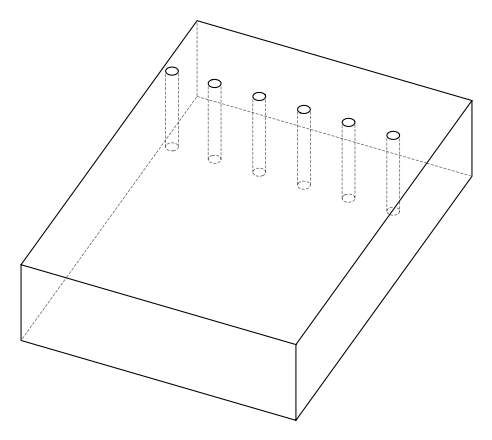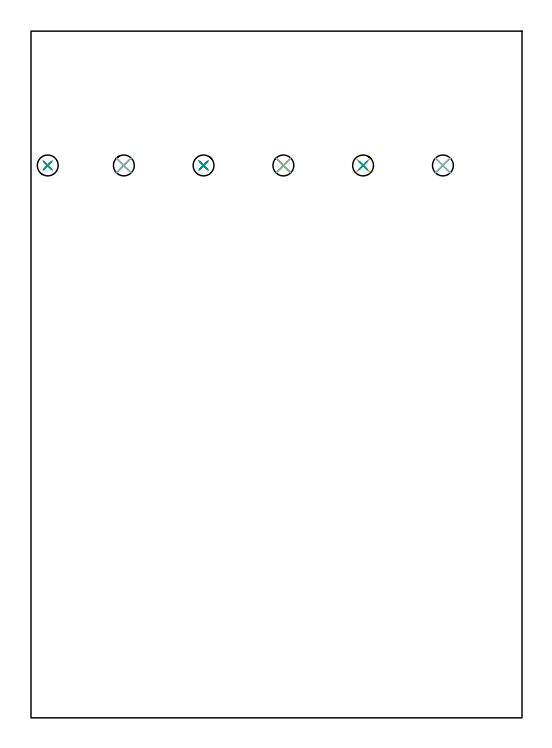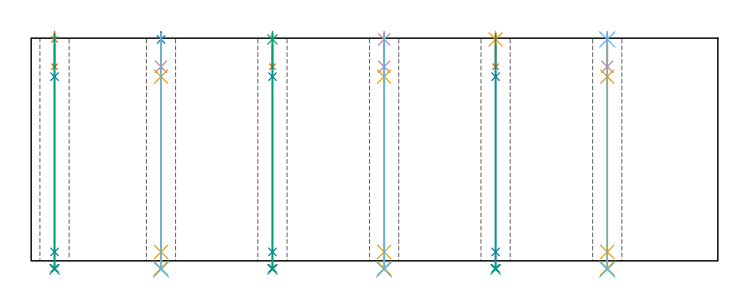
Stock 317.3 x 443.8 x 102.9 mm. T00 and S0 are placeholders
(PLAN: 24 operations, 18 tool changes, 6.2 min)
(1 SPOT_DRILL | STEP1HOLE | NXT0321_9005460120000 | 0.03 min | 2 mm3)
(2 SPOT_DRILL_1 | STEP1HOLE_1 | NXT0321_9005460120000 | 0.03 min | 4 mm3)
(3 SPOT_DRILL_2 | STEP1HOLE_2 | NXT0321_9005460120000 | 0.03 min | 1 mm3)
(4 SPOT_DRILL_3 | STEP1HOLE_3 | NXT0321_9005460120000 | 0.03 min | 5 mm3)
(5 SPOT_DRILL_4 | STEP1HOLE_4 | NXT0321_9005460120000 | 0.03 min | 1 mm3)
(6 SPOT_DRILL_5 | STEP1HOLE_5 | NXT0321_9005460120000 | 0.03 min | 2 mm3)
(7 DRILL_BLIND_HOLE_INTO_CENTER | STEP1HOLE | NXT0301_059 | 0.06 min | 734 mm3)
(8 GUN_DRILL_THROUGH_HOLE | STEP1HOLE | UGT0307_005 | 0.5 min | 4864 mm3)
(9 DRILL_TO_ENLARGE_THROUGH_HOLE | STEP1HOLE | NXT0301_102 | 0.44 min | 9082 mm3)
(10 DRILL_BLIND_HOLE_INTO_CENTER_1 | STEP1HOLE_1 | NXT0301_059 | 0.06 min | 729 mm3)
(11 GUN_DRILL_THROUGH_HOLE_1 | STEP1HOLE_1 | UGT0307_005 | 0.5 min | 4869 mm3)
(12 DRILL_TO_ENLARGE_THROUGH_HOLE_1 | STEP1HOLE_1 | NXT0301_102 | 0.44 min | 9079 mm3)
(13 DRILL_BLIND_HOLE_INTO_CENTER_2 | STEP1HOLE_2 | NXT0301_059 | 0.06 min | 732 mm3)
(14 GUN_DRILL_THROUGH_HOLE_2 | STEP1HOLE_2 | UGT0307_005 | 0.5 min | 4867 mm3)
(15 DRILL_TO_ENLARGE_THROUGH_HOLE_2 | STEP1HOLE_2 | NXT0301_102 | 0.44 min | 9078 mm3)
(16 DRILL_BLIND_HOLE_INTO_CENTER_3 | STEP1HOLE_3 | NXT0301_059 | 0.06 min | 729 mm3)
(17 GUN_DRILL_THROUGH_HOLE_3 | STEP1HOLE_3 | UGT0307_005 | 0.5 min | 4867 mm3)
(18 DRILL_TO_ENLARGE_THROUGH_HOLE_3 | STEP1HOLE_3 | NXT0301_102 | 0.44 min | 9080 mm3)
(19 DRILL_BLIND_HOLE_INTO_CENTER_4 | STEP1HOLE_4 | NXT0301_059 | 0.06 min | 731 mm3)
(20 GUN_DRILL_THROUGH_HOLE_4 | STEP1HOLE_4 | UGT0307_005 | 0.5 min | 4867 mm3)
(21 DRILL_TO_ENLARGE_THROUGH_HOLE_4 | STEP1HOLE_4 | NXT0301_102 | 0.44 min | 9082 mm3)
(22 DRILL_BLIND_HOLE_INTO_CENTER_5 | STEP1HOLE_5 | NXT0301_059 | 0.06 min | 728 mm3)
(23 GUN_DRILL_THROUGH_HOLE_5 | STEP1HOLE_5 | UGT0307_005 | 0.5 min | 4869 mm3)
(24 DRILL_TO_ENLARGE_THROUGH_HOLE_5 | STEP1HOLE_5 | NXT0301_102 | 0.44 min | 9077 mm3)
(TOOL NXT0321_9005460120000 | NC Spot Drill, 142deg, 12mm, Carbide, Uncoated | D12 PA142 FL30 Z2)
(TOOL NXT0301_059 | Carbide Drill 8.8mm [860.1-0880-026A1-MM 2214] | D8.8 PA140 FL47 Z2)
(TOOL UGT0307_005 | Gun Drill 8.3 mm | D8.3 PA130 FL24 Z1)
(TOOL NXT0301_102 | Carbide Drill 13.5mm [860.1-1350-108A1-MM 2214] | D13.5 PA140 FL123 Z2)
(OP 1 SPOT_DRILL)
G17 G21 G94 G90
T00 M6
G54
G17 G0 G90 X10.8 Y357. S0 M3
G43 Z112.9 H0
G94 G81 G98 Z102.319 F250. R105.9
G80
M5
M2
(OP 2 SPOT_DRILL_1)
G17 G21 G94 G90
T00 M6
G54
G17 G0 G90 X60. Y357. S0 M3
G43 Z112.9 H0
G94 G81 G98 Z102.319 F250. R105.9
G80
M5
M2
(OP 3 SPOT_DRILL_2)
G17 G21 G94 G90
T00 M6
G54
G17 G0 G90 X111.5 Y357. S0 M3
G43 Z112.9 H0
G94 G81 G98 Z102.319 F250. R105.9
G80
M5
M2
(OP 4 SPOT_DRILL_3)
G17 G21 G94 G90
T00 M6
G54
G17 G0 G90 X163.1 Y357. S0 M3
G43 Z112.9 H0
G94 G81 G98 Z102.319 F250. R105.9
G80
M5
M2
(OP 5 SPOT_DRILL_4)
G17 G21 G94 G90
T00 M6
G54
G17 G0 G90 X214.6 Y357. S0 M3
G43 Z112.9 H0
G94 G81 G98 Z102.319 F250. R105.9
G80
M5
M2
(OP 6 SPOT_DRILL_5)
G17 G21 G94 G90
T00 M6
G54
G17 G0 G90 X266.2 Y357. S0 M3
G43 Z112.9 H0
G94 G81 G98 Z102.319 F250. R105.9
G80
M5
M2
(OP 7 DRILL_BLIND_HOLE_INTO_CENTER)
G17 G21 G94 G90
T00 M6
G54
G17 G0 G90 X10.8 Y357. S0 M3
G43 Z112.9 H1
G94 G81 G98 Z89.7 F250. R104.9
G80
M5
M2
(OP 8 GUN_DRILL_THROUGH_HOLE)
G17 G21 G94 G90
T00 M6
G54
G17 G0 G90 X10.8 Y357. M8
G43 Z112.9 H0
Z99.817
S716 M3
G94 G1 Z85.125 F125. M26
G4 X.084
Z4.15 F250.
G4 X.084
Z-3.435 F125.
G4 X.084
M5
M9
G0 Z99.817
Z112.9
M2
(OP 9 DRILL_TO_ENLARGE_THROUGH_HOLE)
G17 G21 G94 G90
T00 M6
G54
G17 G0 G90 X10.8 Y357. S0 M3
G43 Z112.9 H1
G94 G73 G98 Z-3.957 F250. Q13.357 R104.9
G80
M5
M2
(OP 10 DRILL_BLIND_HOLE_INTO_CENTER_1)
G17 G21 G94 G90
T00 M6
G54
G17 G0 G90 X60. Y357. S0 M3
G43 Z112.9 H1
G94 G81 G98 Z89.7 F250. R104.9
G80
M5
M2
(OP 11 GUN_DRILL_THROUGH_HOLE_1)
G17 G21 G94 G90
T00 M6
G54
G17 G0 G90 X60. Y357. M8
G43 Z112.9 H0
Z99.817
S716 M3
G94 G1 Z85.125 F125. M26
G4 X.084
Z4.15 F250.
G4 X.084
Z-3.435 F125.
G4 X.084
M5
M9
G0 Z99.817
Z112.9
M2
(OP 12 DRILL_TO_ENLARGE_THROUGH_HOLE_1)
G17 G21 G94 G90
T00 M6
G54
G17 G0 G90 X60. Y357. S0 M3
G43 Z112.9 H1
G94 G73 G98 Z-3.957 F250. Q13.357 R104.9
G80
M5
M2
(OP 13 DRILL_BLIND_HOLE_INTO_CENTER_2)
G17 G21 G94 G90
T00 M6
G54
G17 G0 G90 X111.5 Y357. S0 M3
G43 Z112.9 H1
G94 G81 G98 Z89.7 F250. R104.9
G80
M5
M2
(OP 14 GUN_DRILL_THROUGH_HOLE_2)
G17 G21 G94 G90
T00 M6
G54
G17 G0 G90 X111.5 Y357. M8
G43 Z112.9 H0
Z99.817
S716 M3
G94 G1 Z85.125 F125. M26
G4 X.084
Z4.15 F250.
G4 X.084
Z-3.435 F125.
G4 X.084
M5
M9
G0 Z99.817
Z112.9
M2
(OP 15 DRILL_TO_ENLARGE_THROUGH_HOLE_2)
G17 G21 G94 G90
T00 M6
G54
G17 G0 G90 X111.5 Y357. S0 M3
G43 Z112.9 H1
G94 G73 G98 Z-3.957 F250. Q13.357 R104.9
G80
M5
M2
(OP 16 DRILL_BLIND_HOLE_INTO_CENTER_3)
G17 G21 G94 G90
T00 M6
G54
G17 G0 G90 X163.1 Y357. S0 M3
G43 Z112.9 H1
G94 G81 G98 Z89.7 F250. R104.9
G80
M5
M2
(OP 17 GUN_DRILL_THROUGH_HOLE_3)
G17 G21 G94 G90
T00 M6
G54
G17 G0 G90 X163.1 Y357. M8
G43 Z112.9 H0
Z99.817
S716 M3
G94 G1 Z85.125 F125. M26
G4 X.084
Z4.15 F250.
G4 X.084
Z-3.435 F125.
G4 X.084
M5
M9
G0 Z99.817
Z112.9
M2
(OP 18 DRILL_TO_ENLARGE_THROUGH_HOLE_3)
G17 G21 G94 G90
T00 M6
G54
G17 G0 G90 X163.1 Y357. S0 M3
G43 Z112.9 H1
G94 G73 G98 Z-3.957 F250. Q13.357 R104.9
G80
M5
M2
(OP 19 DRILL_BLIND_HOLE_INTO_CENTER_4)
G17 G21 G94 G90
T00 M6
G54
G17 G0 G90 X214.6 Y357. S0 M3
G43 Z112.9 H1
G94 G81 G98 Z89.7 F250. R104.9
G80
M5
M2
(OP 20 GUN_DRILL_THROUGH_HOLE_4)
G17 G21 G94 G90
T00 M6
G54
G17 G0 G90 X214.6 Y357. M8
G43 Z112.9 H0
Z99.817
S716 M3
G94 G1 Z85.125 F125. M26
G4 X.084
Z4.15 F250.
G4 X.084
Z-3.435 F125.
G4 X.084
M5
M9
G0 Z99.817
Z112.9
M2
(OP 21 DRILL_TO_ENLARGE_THROUGH_HOLE_4)
G17 G21 G94 G90
T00 M6
G54
G17 G0 G90 X214.6 Y357. S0 M3
G43 Z112.9 H1
G94 G73 G98 Z-3.957 F250. Q13.357 R104.9
G80
M5
M2
(OP 22 DRILL_BLIND_HOLE_INTO_CENTER_5)
G17 G21 G94 G90
T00 M6
G54
G17 G0 G90 X266.2 Y357. S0 M3
G43 Z112.9 H1
G94 G81 G98 Z89.7 F250. R104.9
G80
M5
M2
(OP 23 GUN_DRILL_THROUGH_HOLE_5)
G17 G21 G94 G90
T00 M6
G54
G17 G0 G90 X266.2 Y357. M8
G43 Z112.9 H0
Z99.817
S716 M3
G94 G1 Z85.125 F125. M26
G4 X.084
Z4.15 F250.
G4 X.084
Z-3.435 F125.
G4 X.084
M5
M9
G0 Z99.817
Z112.9
M2
(OP 24 DRILL_TO_ENLARGE_THROUGH_HOLE_5)
G17 G21 G94 G90
T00 M6
G54
G17 G0 G90 X266.2 Y357. S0 M3
G43 Z112.9 H1
G94 G73 G98 Z-3.957 F250. Q13.357 R104.9
G80
M5
M2
